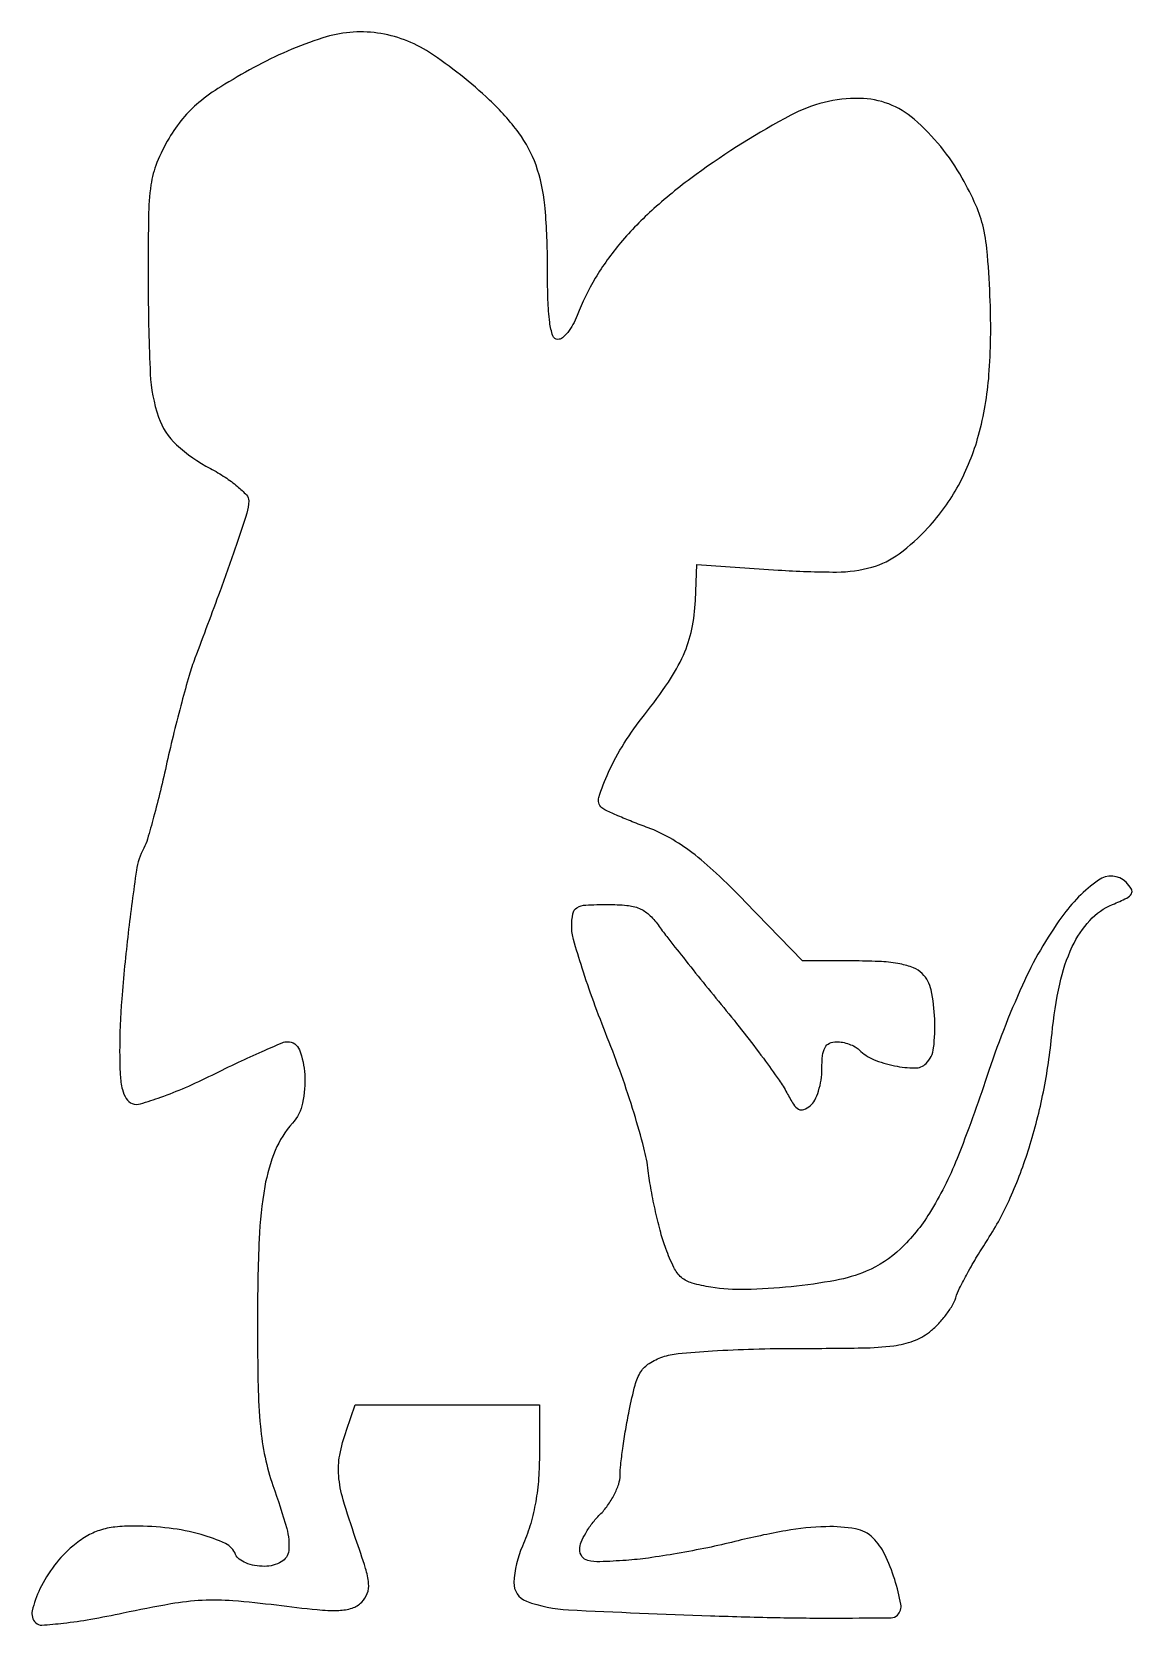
# Model space of a CAD drawing. Extents: x 0 to 136, y 1 to 198.
import ezdxf

# ---------------------------------------------------------------- set-up
doc = ezdxf.new("R2010")
doc.units = 0

msp = doc.modelspace()

# ---------------------------------------------------------------- linework, layer by layer
msp.add_lwpolyline([(27.621521, 193.67503, 0.013078), (23.530108, 191.301184, 0.03555), (20.810267, 189.34729, 0.046131), (18.823062, 187.356791, 0.039717), (17.121521, 184.937642, 0.037254), (15.619738, 181.899724, 0.06143), (14.879059, 179.136968, 0.031694), (14.580433, 175.208086, 0.003799), (14.537771, 166.5, 0.01101), (14.804375, 155.715805, 0.070983), (15.822548, 150.377457, 0.124849), (18.055953, 146.958176, 0.064801), (22.24945, 144, -0.023054), (24.066284, 142.932962, -0.030873), (25.600008, 141.79375, -0.031689), (26.707443, 140.732841, -0.188297), (26.992748, 140, -0.076295), (26.754493, 138.457717, -0.005916), (25.446436, 134.475844, -0.006064), (23.446461, 128.846307, -0.001923), (20.330293, 120.5, 0.019139), (19.620108, 118.377611, 0.005599), (18.690801, 115.064085, 0.005615), (17.7277, 111.308044, 0.005993), (16.870861, 107.611779, -0.005459), (16.056127, 104.080005, -0.006812), (15.219217, 100.819589, -0.005617), (14.450575, 98.106989, -0.051055), (13.984352, 96.970762, 0.087199), (13.085943, 94.236289, 0.006541), (12.064663, 86.448722, 0.009954), (11.267799, 78.29393, 0.019023), (11.008205, 71.718615, 0.013346), (11.079943, 68.880547, 0.046835), (11.344856, 67.073508, 0.081067), (11.823159, 65.945187, 0.161806), (12.564247, 65.336973, 0.164925), (13.578464, 65.29689, 0.01379), (16.112215, 66.122471, 0.017149), (19.149546, 67.324573, 0.012226), (22.466495, 68.868357, -0.004399), (25.733127, 70.451393, -0.006383), (28.646245, 71.78633, -0.003471), (31.122539, 72.862566, -0.101104), (31.795259, 73, -0.311129), (33.275191, 71.980404, -0.076146), (33.933098, 68.927526, -0.066863), (33.673011, 65.384075, -0.132968), (32.404919, 62.894937, 0.0867), (30.287969, 59.537752, 0.053558), (28.983242, 55.044716, 0.033906), (28.281761, 48.563648, 0.00982), (28.076539, 38.5, 0.005048), (28.151965, 30.430726, 0.018529), (28.440389, 25.331196, 0.02824), (29.016034, 21.522886, 0.032952), (30, 18, -0.014246), (31.700458, 12.687046, -0.096306), (31.945469, 9.948982, -0.242598), (31.026878, 8.54316, -0.129726), (28.968615, 8, -0.042265), (27.727434, 8.105104, -0.055369), (26.634296, 8.418947, -0.065729), (25.80809, 8.893623, -0.138792), (25.369122, 9.480468, 0.194209), (24.127359, 10.813273, 0.041008), (21.08642, 11.941025, 0.037876), (17.151111, 12.728299, 0.030144), (12.826725, 12.994423, 0.027346), (10.425353, 12.865861, 0.05149), (8.528841, 12.459542, 0.056313), (6.869687, 11.705733, 0.040159), (5.206433, 10.520248, 0.055589), (2.929385, 8.125582, 0.049761), (1.137408, 5.200971, 0.053977), (0.176881, 2.506467, 0.261924), (0.605635, 1.002722, 0.215631), (1.368778, 0.719001, 0.011128), (4.050677, 0.963915, 0.015346), (7.418311, 1.452277, 0.008829), (11.442757, 2.236106, -0.009078), (17.339289, 3.381505, -0.0306), (21.240634, 3.822358, -0.032715), (25.030741, 3.76905, -0.011523), (30.441691, 3.212397, 0.005715), (35.488363, 2.63391, 0.033894), (38.141483, 2.541178, 0.070016), (39.795037, 2.829497, 0.118796), (40.98723, 3.558659, 0.106145), (41.684029, 4.636485, 0.114722), (41.850878, 5.874557, 0.052776), (41.471074, 7.748752, 0.007598), (40.238296, 11.461426, -0.012172), (38.697506, 16.247689, -0.050575), (38.137087, 19.225279, -0.068888), (38.271502, 21.779025, -0.036337), (39.097825, 24.850777), (40.19565, 28), (51.597825, 28), (63, 28), (63, 21.627118, -0.020827), (62.870621, 18.522422, -0.02582), (62.48162, 15.656861, -0.027381), (61.827138, 12.997421, -0.030114), (60.901838, 10.510994, 0.093344), (59.847945, 6.016467, 0.325945), (61.40042, 3.677617, 0.076512), (66.594568, 2.614442, 0.003727), (84.214275, 1.878929, 0.003688), (92.8187, 1.647489, 0.005814), (100.205587, 1.589209, 0.001843), (106.571258, 1.63647, 0.194888), (107.357936, 1.965426, 0.248108), (107.77669, 3.303076, 0.030635), (107.012504, 6.369209, 0.035426), (105.78067, 9.486464, 0.084763), (104.348003, 11.50914, 0.154084), (102.168411, 12.642845, 0.049869), (98.499123, 12.915662, 0.037353), (93.542882, 12.41782, 0.01742), (87.223504, 11.073399, -0.010505), (83.845989, 10.305881, -0.00776), (80.079717, 9.593571, -0.007849), (76.498406, 9.03139, -0.017395), (73.75, 8.741126, -0.008495), (70.489893, 8.566726, -0.068152), (68.997744, 8.715897, -0.187178), (68.278371, 9.214204, -0.149835), (68, 10.122273, -0.098348), (68.170469, 10.98055, -0.033971), (68.734375, 12.118588, -0.032202), (69.543277, 13.320603, -0.03218), (70.5, 14.409091, 0.041916), (71.456717, 15.541231, 0.036087), (72.265625, 16.873451, 0.037712), (72.822475, 18.197319, 0.080868), (73, 19.287764, -0.027917), (73.071256, 20.562997, -0.007123), (73.33115, 22.616621, -0.007237), (73.695775, 24.956235, -0.007279), (74.12732, 27.279777, -0.014846), (74.862117, 30.448238, -0.074924), (75.579383, 32.111523, -0.113665), (76.605899, 33.142838, -0.056546), (78.276543, 33.946559, -0.060842), (80.174792, 34.35889, -0.007376), (84.439813, 34.690552, -0.008671), (89.541199, 34.922897, -0.007043), (95.014365, 35, 0.00389), (102.998576, 35.062113, 0.027049), (106.8945, 35.333878, 0.057191), (109.337306, 35.926462, 0.07873), (111.306033, 37.026085, 0.034695), (112.342822, 37.964961, 0.027563), (113.32814, 39.110283, 0.028318), (114.125575, 40.279126, 0.06028), (114.572792, 41.276085, -0.04051), (115.044322, 42.449026, -0.009632), (116.021889, 44.315475, -0.009844), (117.232344, 46.422614, -0.009579), (118.535536, 48.5, 0.040879), (121.336043, 53.654277, 0.02833), (123.669681, 59.866239, 0.02662), (125.427972, 66.7671, 0.024598), (126.499459, 74, -0.028177), (127.454742, 80.144896, -0.057146), (129.013552, 84.775238, -0.075688), (131.19169, 88.028425, -0.109692), (134.013029, 90.005397, 0.014797), (135.752415, 90.786944, 0.143941), (136.343466, 91.324249, 0.281217), (136.342766, 91.908238, 0.05905), (135.682401, 92.74617, 0.368498), (132.245567, 93.019223, 0.080671), (127.717746, 88.469356, 0.049642), (122.836054, 79.99787, 0.026322), (118.439507, 68.694027, -0.015411), (114.731897, 58.509342, -0.043657), (111.328787, 51.763186, -0.063947), (107.730235, 47.332973, -0.091343), (103.5, 44.569222, -0.053308), (99.685422, 43.430827, -0.020148), (94.170798, 42.63562, -0.02035), (88.528995, 42.284087, -0.045055), (84.231291, 42.579006, -0.029638), (81.915363, 43.0916, -0.108679), (80.600385, 43.79907, -0.102653), (79.663617, 45.015831, -0.024921), (78.666589, 47.362983, -0.021725), (78.036936, 49.339435, -0.010693), (77.400494, 51.900376, -0.010589), (76.851984, 54.592132, -0.015175), (76.489304, 57, 0.034578), (75.94786, 59.841665, 0.010089), (74.727239, 64.12538, 0.010086), (73.154044, 68.905638, 0.010641), (71.415424, 73.533209, -0.007799), (69.724671, 77.956836, -0.00969), (68.297031, 82.12347, -0.008203), (67.228701, 85.647943, -0.069589), (67, 87.283209, -0.046824), (67.147713, 88.857084, -0.212059), (67.659795, 89.597485, -0.124923), (68.741873, 89.931293, -0.012668), (71.453315, 90, -0.023591), (73.829767, 89.887813, -0.072685), (75.389003, 89.507134, -0.090818), (76.576643, 88.753056, -0.051634), (77.703315, 87.470453, 0.011261), (78.769269, 86.0391, 0.002005), (80.833074, 83.416077, 0.002167), (83.277772, 80.361741, 0.001953), (85.83481, 77.220453, -0.00586), (88.36841, 74.057802, -0.006475), (90.742774, 70.939284, -0.006055), (92.701628, 68.228148, -0.032782), (93.647083, 66.679237, 0.021522), (94.481247, 65.240842, 0.123887), (95.11679, 64.641956, 0.219117), (95.764413, 64.591482, 0.084976), (96.562273, 65.051682, 0.103309), (97.114773, 65.745936, 0.040409), (97.577668, 66.886542, 0.037819), (97.893804, 68.241922, 0.038406), (98, 69.622445, -0.025032), (98.083788, 71.295004, -0.097693), (98.383232, 72.280895, -0.16235), (98.939421, 72.808745, -0.109781), (99.8, 73, -0.048893), (100.563825, 72.925129, -0.037801), (101.370126, 72.701124, -0.038855), (102.097572, 72.372575, -0.070995), (102.617451, 71.982549, 0.09904), (104.378227, 70.808801, 0.047522), (106.987114, 70.01447, 0.046694), (109.525498, 69.741154, 0.202537), (110.898823, 70.298823, 0.167944), (111.833454, 72.220802, 0.040537), (111.972736, 75.808388, 0.041086), (111.523096, 79.405573, 0.145749), (110.428571, 81.428571, 0.102752), (109.328964, 82.149963, 0.046716), (107.669243, 82.631656, 0.033583), (105.368885, 82.913609, 0.013706), (102.217896, 83), (95.57865, 83), (88.498389, 90.33745, 0.01229), (84.896483, 93.891114, 0.025855), (81.897745, 96.429138, 0.032541), (79.176988, 98.233636, 0.041882), (76.459064, 99.502735, -0.006101), (74.503424, 100.250782, -0.007902), (72.729671, 100.986832, -0.006165), (71.266937, 101.642642, -0.067899), (70.72705, 101.988234, -0.302379), (70.362205, 103.264068, -0.030332), (71.564811, 106.370301, -0.032519), (73.516341, 109.984983, -0.028209), (76.00704, 113.5, 0.019594), (78.982439, 117.549387, 0.043628), (80.839203, 120.889945, 0.052344), (81.88432, 124.09175, 0.043224), (82.330463, 127.655979), (82.5, 132.100082), (92.560328, 131.426277, 0.016874), (99.823926, 131.18553, 0.068622), (104.193529, 131.790794, 0.091946), (107.566581, 133.453775, 0.045309), (111.135838, 136.660724, 0.063003), (114.909674, 141.919937, 0.05723), (117.403771, 148.123897, 0.048761), (118.691688, 155.605927, 0.028298), (118.841716, 164.73225, 0.008886), (118.511768, 170.422906, 0.03698), (117.999787, 173.819323, 0.048742), (117.066354, 176.627119, 0.02398), (115.372407, 179.992601, 0.085358), (109.424986, 187.279016, 0.177443), (102.666722, 189.85919, 0.126494), (94.160047, 187.793872, 0.035027), (82.421218, 180.436554, 0.02447), (77.197347, 176.222455, 0.035558), (73.068131, 171.980797, 0.039602), (69.928931, 167.599519, 0.045439), (67.682187, 162.968974, -0.035278), (67.159015, 161.832577, -0.044562), (66.514495, 160.872136, -0.051036), (65.850436, 160.203671, -0.173387), (65.280762, 160, -0.325558), (64.65929, 160.452623, -0.044628), (64.283564, 162.112141, -0.026863), (64.06032, 164.905715, -0.006508), (64, 169.539838, 0.023141), (63.67053, 176.654817, 0.062479), (62.581797, 181.584968, 0.074214), (60.442861, 185.592199, 0.043969), (56.837629, 189.650594, 0.043932), (49.373929, 195.548829, 0.111478), (42.941853, 197.961987, 0.113344), (36.164332, 197.358296, 0.046288)], format="xyb", close=True)

doc.saveas('drawing.dxf')
